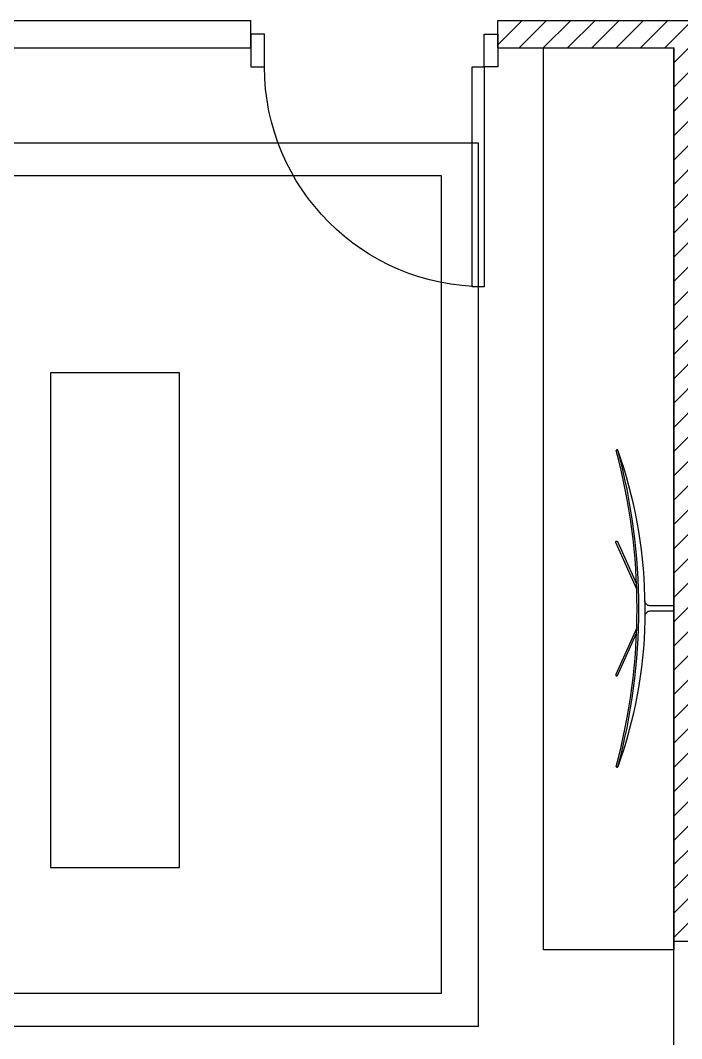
# Model space of a CAD drawing. Header units: millimetres. Extents: x 396 to 52941, y -25197 to 16014.
# Drawn here: x 23825 to 26234, y -23309 to -19604 of the extents above; entities that cross this region are included whole.
import ezdxf

# ---------------------------------------------------------------- set-up
doc = ezdxf.new("R2010")
doc.units = ezdxf.units.MM
doc.header["$MEASUREMENT"] = 0
doc.layers.add('AR doors', color=4, linetype='Continuous')
doc.layers.add('cad-block.com', color=250, linetype='Continuous')

# ---------------------------------------------------------------- blocks, each defined once
blk = doc.blocks.new('Samsung Curved UHD TV_top_cad-block.com')
at = {"color": 0}
for points in [[(-9.4, 104), (-9.4, 18.2, -0.414214), (-27.4, 0.2), (-43.3, 0.2, 0.08003), (-575.5, -98.3)], [(10.6, 104), (10.6, 18.2, 0.414214), (28.6, 0.2), (44.4, 0.2, -0.08003), (576.7, -98.3)], [(-69.5, -29.6), (-240.1, -106.2, -0.969023), (-243.1, -99.6), (-88.9, -30.3)], [(70.7, -29.6), (241.3, -106.2, 0.969023), (244.3, -99.6), (90.1, -30.3)]]:
    blk.add_lwpolyline(points, format="xyb", dxfattribs=at)
for points in [[(0.6, 105.8), (-7.6, 105.8)], [(0.6, 105.8), (8.8, 105.8)]]:
    blk.add_lwpolyline(points, dxfattribs=at)
for centre, radius, start, end in [((-7.6, 104), 1.8, 90, 180), ((8.8, 104), 1.8, 0, 90), ((-1.5, 2066.6), 2066.6, 269.2806, 270.801), ((0.6, -2232.7), 2210.8, 74.8955, 105.1045), ((0.6, -2232.7), 2204.3, 74.8955, 105.1045), ((-573.7, -101.2), 3.43, 122.2401, 267.969), ((574.9, -101.2), 3.43, 272.031, 57.7599)]:
    blk.add_arc(centre, radius, start, end, dxfattribs=at)
blk = doc.blocks.new('D910')
blk.add_lwpolyline([(405, 0), (405, 810), (360, 810), (360, 0), (405, 0)])
at = {"color": 0}
blk.add_arc((405, 0), 810, 90, 180, dxfattribs=at)

msp = doc.modelspace()

# ---------------------------------------------------------------- hatches: boundary and pattern name
at = {"true_color": 0x000000, "transparency": 33554653}
h = msp.add_hatch(dxfattribs=at)
h.set_pattern_fill('ANSI31', color=18, scale=500)
h.set_pattern_definition([(45, (0, -25457.51), (-44.19417, 44.19417), [])])
h.paths.add_polyline_path([(31516.17, -22709.99), (32445.98, -21778.38), (32237.37, -21573.06), (32167.69, -21643.87), (32304.56, -21778.51), (31416.17, -22668.62), (31416.17, -23915.39), (31516.17, -23915.39)])
h.paths.add_polyline_path([(29592.41, -21045.99), (29592.41, -23915.39), (29692.41, -23915.39), (29692.41, -21145.99), (30294.06, -21145.99), (30294.06, -19800.8), (31332.52, -20822.32), (31668.66, -21152.98), (31738.46, -21082.05), (30236.2, -19603.54), (27890.83, -19603.54), (27890.83, -19703.54), (30194.06, -19703.54), (30194.06, -21045.99)])
h.paths.add_polyline_path([(26424.62, -22956.01), (26424.62, -21045.99), (26304.97, -21045.99), (26304.97, -19703.54), (26990.83, -19703.54), (26990.83, -19603.54), (25564.22, -19603.54), (25564.22, -19703.54), (26204.97, -19703.54), (26204.97, -22953.8), (26261.73, -22953.8), (26261.73, -22505.76), (26261.73, -21997.34), (26385.52, -21997.34), (26385.52, -22956.01)])

# ---------------------------------------------------------------- linework, layer by layer
for p, q in [((23280.88, -19603.54), (24664.22, -19603.54)), ((24664.22, -19703.54), (24664.22, -19603.54)), ((25564.22, -19603.54), (26990.83, -19603.54)), ((25564.22, -19703.54), (25564.22, -19603.54)), ((21776.52, -19703.54), (24664.22, -19703.54)), ((25564.22, -19703.54), (26204.97, -19703.54)), ((26204.97, -23915.39), (26204.97, -19703.54)), ((26204.97, -22953.8), (26261.73, -22953.8))]:
    msp.add_line(p, q)
at = {"color": 7}
msp.add_lwpolyline([(25729.97, -19703.54), (26204.97, -19703.54), (26204.97, -22985.05), (25729.97, -22985.05)], close=True, dxfattribs=at)
for points in [[(22555.02, -20534.67), (22555.02, -20048.72), (25492.52, -20048.72), (25492.52, -23264.72), (22555.02, -23264.72), (22555.02, -22799.68)], [(22662.52, -20534.67), (22662.52, -20167.72), (25357.52, -20167.72), (25357.52, -23144.72), (22662.52, -23144.72), (22662.52, -22799.68)]]:
    msp.add_lwpolyline(points, dxfattribs=at)
msp.add_lwpolyline([(23934.47, -22685.91), (24404.47, -22685.91), (24404.47, -20885.91), (23934.47, -20885.91)], close=True)
at = {"layer": 'AR doors', "color": 7}
for points in [[(24714.23, -19653.54), (24664.82, -19653.54), (24664.82, -19772.15), (24714.23, -19772.15)], [(25514.81, -19653.54), (25564.22, -19653.54), (25564.22, -19772.15), (25514.81, -19772.15)]]:
    msp.add_lwpolyline(points, close=True, dxfattribs=at)

# ---------------------------------------------------------------- block references
at = {"layer": 'AR doors', "color": 250, "xscale": -0.9883606905187731, "yscale": 0.9883606905187731, "zscale": 0.9883606905187731, "rotation": 180}
msp.add_blockref('D910', (25114.52, -19772.15), dxfattribs=at)
at = {"layer": 'cad-block.com', "rotation": 270}
msp.add_blockref('Samsung Curved UHD TV_top_cad-block.com', (26099.48, -21742.9), dxfattribs=at)

doc.saveas('drawing.dxf')
